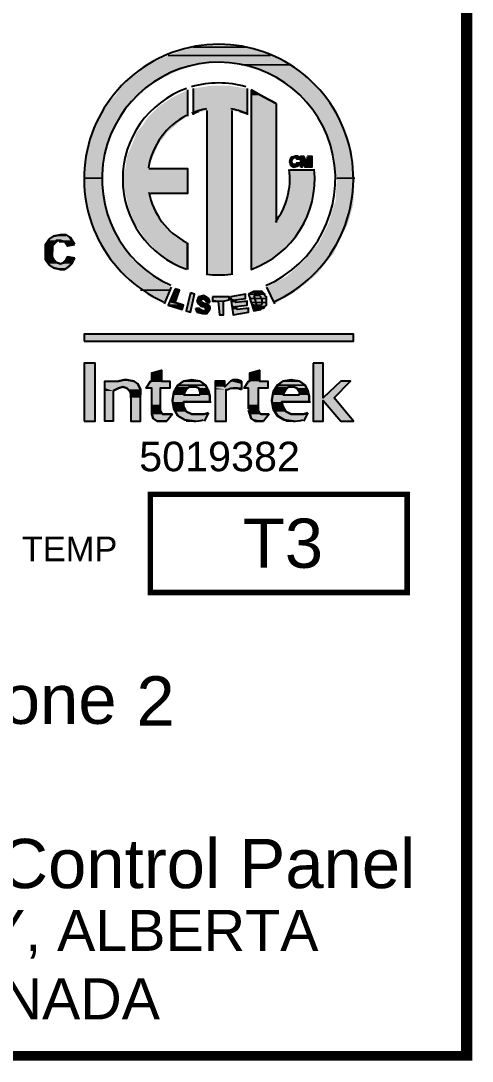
# Model space of a CAD drawing. Extents: x 4695 to 5539, y 0 to 536.
# Drawn here: x 4809.9 to 4837.6, y 400.9 to 464.7 of the extents above; entities that cross this region are included whole.
import ezdxf

# ---------------------------------------------------------------- set-up
doc = ezdxf.new("R2010")
doc.units = 0
doc.header["$LTSCALE"] = 10
doc.header["$MEASUREMENT"] = 0
doc.layers.add('G02-1-PRDXXXX-E-MRIO-01-P01-01$0$ANNOTATION', color=7, linetype='Continuous')
doc.styles.add('G02-1-PRDXXXX-E-MRIO-01-P01-01$0$PDF ArialMT', font='arial.ttf')

# ---------------------------------------------------------------- blocks, each defined once
blk = doc.blocks.new('G02-1-PRDXXXX-E-MRIO-01-P01-01$0$DV-54809-ZX-210-002')
at = {"layer": 'G02-1-PRDXXXX-E-MRIO-01-P01-01$0$ANNOTATION', "lineweight": 0}
blk.add_lwpolyline([(43.31, 401.217, 0.593, 0.593, 0), (142.249, 401.217, 0.677, 0.677, 0), (142.249, 500.03, 0.593, 0.593, 0), (43.31, 500.03, 0.593, 0.593, 0)], format="xyseb", close=True, dxfattribs=at)
for points in [[(130.225, 462.562), (123.96, 462.562), (130.225, 462.562)], [(128.701, 463.07), (125.484, 463.07), (128.701, 463.07)], [(131.411, 461.97), (128.447, 461.97), (131.411, 461.97)], [(131.919, 456.297), (131.495, 456.297), (131.919, 456.297)], [(131.919, 456.297), (131.665, 456.297), (131.919, 456.297)], [(131.495, 456.043), (131.411, 456.043), (131.495, 456.043)], [(131.919, 455.873), (131.834, 455.873), (131.919, 455.873)], [(119.895, 455.026), (118.795, 455.026), (119.895, 455.026)], [(135.39, 455.026), (134.29, 455.026), (135.39, 455.026)], [(118.117, 451.132), (117.27, 451.132), (118.117, 451.132)], [(124.044, 448.168), (122.266, 448.168), (124.044, 448.168)], [(129.802, 447.914), (128.871, 447.914), (129.802, 447.914)], [(129.633, 448.083), (129.294, 448.083), (129.633, 448.083)], [(129.633, 448.083), (129.294, 448.083), (129.633, 448.083)], [(129.548, 448.083), (129.379, 448.083), (129.548, 448.083)], [(125.907, 447.491), (125.738, 447.491), (125.907, 447.491)], [(126.415, 447.575), (126.161, 447.575), (126.415, 447.575)], [(127.346, 447.491), (126.923, 447.491), (127.346, 447.491)], [(129.971, 447.66), (128.955, 447.66), (129.971, 447.66)], [(129.971, 447.406), (129.04, 447.406), (129.971, 447.406)], [(126.5, 447.152), (126.161, 447.152), (126.5, 447.152)], [(126.415, 446.898), (126.161, 446.898), (126.415, 446.898)], [(129.887, 447.152), (129.125, 447.152), (129.887, 447.152)], [(124.044, 442.58), (122.944, 442.58), (124.044, 442.58)], [(126.246, 442.326), (124.552, 442.326), (126.246, 442.326)], [(125.907, 442.58), (124.891, 442.58), (125.907, 442.58)], [(127.431, 442.58), (126.923, 442.58), (127.431, 442.58)], [(128.447, 442.58), (127.939, 442.58), (128.447, 442.58)], [(132.342, 442.326), (130.649, 442.326), (132.342, 442.326)], [(132.003, 442.58), (130.987, 442.58), (132.003, 442.58)], [(123.452, 440.802), (122.944, 440.802), (123.452, 440.802)], [(124.129, 440.548), (123.96, 440.548), (124.129, 440.548)], [(124.129, 440.548), (124.044, 440.548), (124.129, 440.548)], [(129.463, 440.802), (128.871, 440.802), (129.463, 440.802)], [(130.141, 440.548), (129.971, 440.548), (130.141, 440.548)], [(130.141, 440.548), (130.056, 440.548), (130.141, 440.548)], [(132.427, 440.548), (132.173, 440.548), (132.427, 440.548)], [(123.79, 440.124), (123.282, 440.124), (123.79, 440.124)], [(133.443, 440.124), (132.85, 440.124), (133.443, 440.124)]]:
    blk.add_lwpolyline(points, dxfattribs=at)
at = {"layer": 'G02-1-PRDXXXX-E-MRIO-01-P01-01$0$ANNOTATION', "lineweight": 25}
for points in [[(125.145, 460.445), (125.145, 458.837)], [(125.484, 460.53), (125.484, 458.921)], [(128.786, 460.53), (128.786, 458.921)], [(130.564, 459.599), (130.564, 452.317)], [(126.33, 459.175), (126.33, 449.099)], [(127.854, 459.175), (127.854, 449.099)], [(122.774, 455.619), (125.145, 455.619), (125.145, 454.095), (122.859, 454.095)], [(131.411, 455.534), (132.935, 455.534)], [(132.935, 455.45), (132.935, 455.45)], [(124.129, 448.337), (123.706, 447.321)], [(129.971, 448.337), (130.479, 447.321)], [(126.076, 447.406), (126.246, 447.321)], [(126.33, 447.406), (126.5, 447.406)], [(125.653, 447.067), (125.822, 447.067)], [(125.992, 447.152), (126.161, 447.152)], [(122.944, 440.802), (122.944, 442.156), (122.605, 442.156), (122.859, 442.58), (122.944, 442.58), (122.944, 443.088), (123.536, 443.257), (123.536, 442.58), (124.044, 442.58), (124.044, 442.156), (123.452, 442.156), (123.452, 441.14)], [(122.944, 443.003), (122.944, 443.088)], [(128.871, 440.886), (128.871, 442.156), (128.617, 442.156), (128.871, 442.58), (128.955, 442.58), (128.955, 443.088), (129.548, 443.257), (129.548, 442.58), (130.056, 442.58), (130.056, 442.156), (129.463, 442.156), (129.463, 441.14)], [(120.573, 441.987), (120.573, 440.124), (120.065, 440.124), (120.065, 442.58), (120.573, 442.58), (120.911, 442.58)], [(122.859, 442.58), (122.859, 442.58)], [(124.044, 442.156), (124.044, 442.156)], [(126.838, 442.58), (126.923, 442.58)], [(127.77, 442.58), (127.6, 442.41), (127.431, 442.241), (127.431, 442.58), (126.838, 442.58), (126.838, 440.124), (127.516, 440.124), (127.516, 442.072), (127.6, 442.072), (127.77, 442.156), (127.939, 442.156)], [(128.447, 442.58), (128.447, 442.072)], [(128.871, 442.58), (128.871, 442.58)], [(121.673, 441.564), (121.673, 440.124), (122.266, 440.124), (122.266, 441.733)], [(124.891, 441.733), (125.907, 441.733)], [(130.987, 441.733), (132.003, 441.733)], [(124.891, 441.31), (126.584, 441.31)], [(126.5, 441.31), (124.891, 441.31), (126.5, 441.31)], [(130.903, 441.31), (132.681, 441.31)], [(132.596, 441.31), (130.903, 441.31), (132.596, 441.31)], [(124.214, 440.548), (123.875, 440.124)], [(126.415, 440.632), (126.161, 440.124)], [(130.141, 440.548), (129.802, 440.124)], [(132.511, 440.632), (132.257, 440.124)], [(125.568, 440.124), (125.568, 440.124)], [(131.665, 440.124), (131.665, 440.124)]]:
    blk.add_lwpolyline(points, dxfattribs=at)
at = {"layer": 'G02-1-PRDXXXX-E-MRIO-01-P01-01$0$ANNOTATION', "lineweight": 30}
for points in [[(130.564, 459.599), (129.802, 460.022), (129.04, 460.445)], [(125.653, 447.067), (125.738, 446.813), (126.076, 446.729), (126.33, 446.729), (126.5, 446.983), (126.5, 447.152), (126.415, 447.237), (126.246, 447.321)], [(126.5, 447.406), (126.415, 447.66), (126.161, 447.829), (125.822, 447.745), (125.738, 447.491), (125.822, 447.321), (125.992, 447.152)], [(126.076, 447.406), (125.992, 447.406), (125.907, 447.491), (125.992, 447.575), (126.076, 447.66), (126.246, 447.575), (126.33, 447.406)], [(126.161, 447.152), (126.246, 447.067), (126.33, 446.983), (126.161, 446.898), (126.076, 446.898), (125.907, 446.983), (125.822, 447.067)], [(121.673, 441.564), (121.673, 441.818), (121.589, 441.987), (121.419, 442.156), (121.165, 442.241), (120.911, 442.156), (120.573, 441.987)], [(120.911, 442.58), (121.25, 442.664), (121.419, 442.664), (121.843, 442.58), (122.097, 442.41), (122.266, 442.072), (122.266, 441.733)], [(125.568, 440.124), (124.976, 440.209), (124.552, 440.463), (124.298, 440.886), (124.214, 441.394), (124.298, 441.902), (124.552, 442.326), (124.891, 442.58), (125.399, 442.664), (125.907, 442.58), (126.246, 442.326), (126.415, 441.987), (126.5, 441.648), (126.5, 441.31)], [(125.907, 441.733), (125.907, 441.902), (125.822, 442.156), (125.653, 442.241), (125.399, 442.241), (125.23, 442.241), (125.06, 442.072), (124.891, 441.733)], [(127.77, 442.58), (127.939, 442.664), (128.193, 442.664), (128.447, 442.58)], [(128.447, 442.072), (128.193, 442.156), (127.939, 442.156)], [(131.665, 440.124), (131.072, 440.209), (130.649, 440.463), (130.395, 440.886), (130.31, 441.394), (130.395, 441.902), (130.649, 442.326), (130.987, 442.58), (131.495, 442.664), (132.003, 442.58), (132.342, 442.326), (132.511, 441.987), (132.596, 441.648), (132.596, 441.31)], [(132.003, 441.733), (132.003, 441.902), (131.834, 442.156), (131.665, 442.241), (131.495, 442.241), (131.326, 442.241), (131.157, 442.072), (130.987, 441.733)], [(123.452, 441.14), (123.452, 440.802), (123.536, 440.632), (123.621, 440.548), (123.875, 440.548), (124.214, 440.548)], [(124.891, 441.31), (124.891, 441.056), (125.06, 440.717), (125.399, 440.548), (125.738, 440.548), (126.161, 440.548), (126.415, 440.632)], [(129.463, 441.14), (129.463, 440.802), (129.548, 440.632), (129.633, 440.548), (129.887, 440.548), (130.141, 440.548)], [(130.903, 441.31), (130.987, 441.056), (131.157, 440.717), (131.495, 440.548), (131.834, 440.548), (132.257, 440.548), (132.511, 440.632)], [(123.875, 440.124), (123.282, 440.124), (123.028, 440.294), (122.944, 440.548), (122.944, 440.802)], [(129.802, 440.124), (129.294, 440.124), (129.04, 440.294), (128.955, 440.548), (128.871, 440.802)]]:
    blk.add_lwpolyline(points, dxfattribs=at)
at = {"layer": 'G02-1-PRDXXXX-E-MRIO-01-P01-01$0$ANNOTATION', "lineweight": 25}
blk.add_lwpolyline([(129.04, 460.445), (129.04, 449.438, 0.344532), (132.906, 455.567)], format="xyb", dxfattribs=at)
at = {"layer": 'G02-1-PRDXXXX-E-MRIO-01-P01-01$0$ANNOTATION', "lineweight": 30}
for points in [[(132.003, 456.212), (131.919, 456.381), (131.749, 456.381), (131.495, 456.297), (131.411, 456.043), (131.495, 455.788), (131.665, 455.704), (131.919, 455.788), (132.003, 455.958), (131.834, 455.958), (131.834, 455.873), (131.58, 455.873), (131.495, 456.043), (131.58, 456.212), (131.665, 456.297), (131.834, 456.297), (131.834, 456.212)], [(118.202, 450.962), (117.948, 451.386), (117.694, 451.555), (117.355, 451.555), (116.932, 451.47), (116.678, 451.301), (116.424, 450.962), (116.424, 450.454), (116.424, 450.031), (116.678, 449.692), (116.932, 449.523), (117.355, 449.438), (117.609, 449.438), (117.863, 449.607), (118.033, 449.777), (118.202, 450.115), (117.779, 450.2), (117.694, 450.031), (117.609, 449.861), (117.355, 449.777), (117.101, 449.861), (116.932, 449.946), (116.847, 450.2), (116.847, 450.539), (116.847, 450.878), (116.932, 451.047), (117.101, 451.216), (117.355, 451.216), (117.609, 451.132), (117.779, 450.878)]]:
    blk.add_lwpolyline(points, close=True, dxfattribs=at)
at = {"layer": 'G02-1-PRDXXXX-E-MRIO-01-P01-01$0$ANNOTATION', "lineweight": 25}
for points in [[(132.088, 455.704), (132.088, 456.381), (132.257, 456.381), (132.427, 455.958), (132.511, 456.381), (132.765, 456.381), (132.765, 455.704), (132.596, 455.704), (132.596, 456.212), (132.511, 455.704), (132.342, 455.704), (132.173, 456.212), (132.173, 455.704)], [(125.145, 449.438), (125.145, 451.047)], [(124.383, 448.253), (123.96, 447.237), (124.806, 446.983), (124.891, 447.237), (124.383, 447.406), (124.637, 448.168)], [(125.314, 447.999), (125.06, 446.898), (125.314, 446.813), (125.568, 447.914)], [(127.77, 447.745), (127.939, 446.644), (128.871, 446.813), (128.871, 447.067), (128.193, 446.983), (128.108, 447.152), (128.786, 447.237), (128.786, 447.491), (128.108, 447.406), (128.108, 447.575), (128.701, 447.66), (128.701, 447.914)], [(128.871, 447.914), (129.209, 446.898), (129.633, 446.983), (129.717, 447.067), (129.802, 447.067), (129.887, 447.152), (129.971, 447.237), (129.971, 447.321), (129.971, 447.406), (129.971, 447.491), (129.971, 447.575), (129.971, 447.66), (129.971, 447.745), (129.887, 447.829), (129.887, 447.914), (129.802, 447.914), (129.802, 447.999), (129.717, 447.999), (129.717, 448.083), (129.633, 448.083), (129.548, 448.083), (129.463, 448.083), (129.379, 448.083), (129.294, 448.083), (129.209, 448.083)], [(126.669, 447.745), (126.669, 447.491), (127.008, 447.491), (127.092, 446.644), (127.346, 446.644), (127.346, 447.491), (127.685, 447.575), (127.685, 447.745)], [(129.209, 447.829), (129.379, 447.152), (129.463, 447.237), (129.633, 447.237), (129.717, 447.321), (129.717, 447.406), (129.717, 447.491), (129.717, 447.575), (129.633, 447.66), (129.633, 447.745), (129.548, 447.829), (129.463, 447.829), (129.379, 447.829)], [(118.795, 445.035), (135.306, 445.035), (135.306, 445.459), (118.795, 445.459)], [(118.795, 440.124), (119.472, 440.124), (119.472, 443.68), (118.795, 443.68)], [(132.85, 443.68), (132.85, 440.124), (133.443, 440.124), (133.443, 441.394), (134.544, 440.124), (135.306, 440.124), (134.12, 441.564), (135.136, 442.58), (134.544, 442.58), (133.443, 441.564), (133.443, 443.68)]]:
    blk.add_lwpolyline(points, close=True, dxfattribs=at)
at = {"layer": 'G02-1-PRDXXXX-E-MRIO-01-P01-01$0$ANNOTATION', "lineweight": 0}
for points in [[(131.495, 455.788), (131.919, 455.788)], [(116.847, 450.454), (116.847, 450.369)], [(116.932, 450.878), (116.932, 450.878), (116.932, 450.878)], [(116.932, 450.878), (116.932, 450.878), (116.932, 450.878)], [(126.415, 447.66), (125.738, 447.66)], [(126.5, 447.406), (126.33, 447.406)], [(130.479, 447.321), (130.479, 447.321), (130.479, 447.321)], [(123.96, 447.237), (124.891, 447.237)], [(123.96, 447.237), (124.891, 447.237)], [(126.5, 446.983), (126.246, 446.983)], [(127.939, 442.156), (128.447, 442.156)], [(124.214, 440.548), (124.044, 440.548)], [(126.415, 440.548), (126.076, 440.548)], [(132.427, 440.548), (132.173, 440.548)], [(123.875, 440.124), (123.282, 440.124)], [(125.06, 440.124), (125.822, 440.124)], [(131.157, 440.124), (131.919, 440.124)]]:
    blk.add_lwpolyline(points, close=True, dxfattribs=at)
at = {"layer": 'G02-1-PRDXXXX-E-MRIO-01-P01-01$0$ANNOTATION', "lineweight": 0, "const_width": 0.339}
blk.add_lwpolyline([(122.859, 429.625), (138.608, 429.625), (138.608, 435.637), (122.859, 435.637)], close=True, dxfattribs=at)
at = {"layer": 'G02-1-PRDXXXX-E-MRIO-01-P01-01$0$ANNOTATION', "lineweight": 25}
for centre, radius, start, end in [((127.05, 454.984), 8.256, 294.14174, 245.79655), ((127.051, 454.984), 7.154, 293.80055, 245.77846), ((127.05, 454.984), 5.885, 73.62636, 106.37364), ((127.051, 454.984), 5.886, 109.65176, 250.35251), ((127.052, 454.983), 4.362, 116.87204, 171.00132), ((127.04, 455.017), 4.326, 99.76796, 112.30821), ((127.056, 454.999), 4.344, 67.72558, 80.22161), ((127.054, 454.983), 4.357, 322.75621, 7.66293), ((127.049, 454.983), 4.359, 190.79899, 243.15107), ((127.05, 454.971), 5.872, 262.69585, 277.30415), ((125.528, 442.266), 2.142, 269.74469, 285.54252), ((131.624, 442.265), 2.141, 269.75815, 285.54737)]:
    blk.add_arc(centre, radius, start, end, dxfattribs=at)
at = {"layer": 'G02-1-PRDXXXX-E-MRIO-01-P01-01$0$ANNOTATION', "transparency": 33554559}
for points in [[(127.092, 463.24), (128.701, 463.07), (125.484, 463.07)], [(123.96, 462.562), (131.157, 462.139), (123.028, 462.139)], [(125.484, 463.07), (130.225, 462.562), (123.96, 462.562)], [(123.96, 462.562), (130.225, 462.562), (130.225, 462.562)], [(130.225, 462.562), (123.96, 462.562), (131.157, 462.139)], [(125.484, 463.07), (128.701, 463.07), (128.701, 463.07)], [(128.701, 463.07), (125.484, 463.07), (130.225, 462.562)], [(122.774, 461.97), (125.314, 461.885), (122.52, 461.885)], [(123.028, 462.139), (125.738, 461.97), (122.774, 461.97)], [(125.738, 461.97), (122.774, 461.97), (125.314, 461.885)], [(127.092, 462.139), (123.028, 462.139), (125.738, 461.97)], [(131.157, 462.139), (127.092, 462.139), (131.411, 461.97)], [(127.092, 462.139), (131.411, 461.97), (128.447, 461.97)], [(128.447, 461.97), (131.411, 461.97), (128.532, 461.97)], [(131.411, 461.97), (128.532, 461.97), (131.665, 461.8)], [(128.532, 461.97), (131.665, 461.8), (128.955, 461.8)], [(122.181, 461.546), (123.198, 460.953), (121.419, 460.953)], [(122.52, 461.885), (124.383, 461.546), (122.181, 461.546)], [(124.383, 461.546), (122.181, 461.546), (123.198, 460.953)], [(125.314, 461.885), (122.52, 461.885), (124.383, 461.546)], [(131.665, 461.8), (128.955, 461.8), (132.003, 461.546)], [(128.955, 461.8), (132.003, 461.546), (129.887, 461.546)], [(132.003, 461.546), (129.887, 461.546), (132.85, 460.869)], [(129.887, 461.546), (132.85, 460.869), (131.072, 460.869)], [(121.25, 460.869), (122.097, 460.022), (120.657, 460.022)], [(121.419, 460.953), (123.028, 460.869), (121.25, 460.869)], [(123.028, 460.869), (121.25, 460.869), (122.097, 460.022)], [(123.198, 460.953), (121.419, 460.953), (123.028, 460.869)], [(126.584, 460.699), (128.786, 460.53), (125.484, 460.53)], [(127.685, 460.699), (126.584, 460.699), (128.786, 460.53)], [(132.85, 460.869), (131.072, 460.869), (132.935, 460.869)], [(131.072, 460.869), (132.935, 460.869), (131.157, 460.869)], [(132.935, 460.869), (131.157, 460.869), (133.612, 460.022)], [(131.157, 460.869), (133.612, 460.022), (132.173, 460.022)], [(120.657, 460.022), (121.673, 459.599), (120.234, 459.599)], [(122.097, 460.022), (120.657, 460.022), (121.673, 459.599)], [(125.145, 460.445), (125.145, 459.937), (124.129, 459.937)], [(128.786, 460.53), (125.484, 460.53), (128.786, 459.175)], [(125.484, 460.53), (128.786, 459.175), (125.484, 459.175)], [(129.04, 460.361), (129.802, 460.107), (129.04, 460.107)], [(129.802, 460.107), (129.04, 460.107), (130.395, 459.683)], [(129.04, 460.107), (130.395, 459.683), (129.04, 459.683)], [(133.612, 460.022), (132.173, 460.022), (133.951, 459.599)], [(132.173, 460.022), (133.951, 459.599), (132.511, 459.599)], [(120.234, 459.599), (121.165, 459.006), (119.895, 459.006)], [(121.673, 459.599), (120.234, 459.599), (121.165, 459.006)], [(124.129, 459.937), (125.145, 459.345), (123.282, 459.345)], [(125.145, 459.937), (124.129, 459.937), (125.145, 459.345)], [(130.395, 459.683), (129.04, 459.683), (130.564, 459.599)], [(129.04, 459.683), (130.564, 459.599), (129.04, 459.599)], [(130.564, 459.599), (129.04, 459.599), (130.564, 452.994)], [(129.04, 459.599), (130.564, 452.994), (129.04, 452.994)], [(133.951, 459.599), (132.511, 459.599), (134.29, 458.921)], [(132.511, 459.599), (134.29, 458.921), (133.019, 458.921)], [(119.895, 459.006), (120.742, 458.159), (119.472, 458.159)], [(121.165, 459.006), (119.895, 459.006), (120.742, 458.159)], [(122.774, 458.837), (124.637, 458.498), (122.52, 458.498)], [(123.282, 459.345), (125.145, 458.837), (122.774, 458.837)], [(125.145, 458.837), (122.774, 458.837), (124.637, 458.498)], [(125.145, 459.345), (123.282, 459.345), (125.145, 458.837)], [(126.33, 459.175), (125.484, 459.175), (125.907, 459.091)], [(125.484, 459.175), (125.907, 459.091), (125.484, 459.091)], [(125.484, 459.091), (125.907, 459.091), (125.484, 458.921)], [(127.854, 459.175), (126.33, 459.175), (127.854, 459.091)], [(126.33, 459.175), (127.854, 459.091), (126.33, 459.091)], [(126.33, 459.091), (126.33, 449.099), (127.854, 449.099)], [(126.33, 459.091), (127.854, 459.091), (127.854, 449.099)], [(127.854, 459.175), (128.278, 459.091), (128.786, 459.091)], [(127.854, 459.175), (128.786, 459.175), (128.786, 459.091)], [(128.278, 459.091), (128.786, 459.091), (128.786, 458.921)], [(134.29, 458.921), (133.019, 458.921), (134.713, 458.159)], [(133.019, 458.921), (134.713, 458.159), (133.443, 458.159)], [(119.472, 458.159), (120.488, 457.736), (119.303, 457.736)], [(120.742, 458.159), (119.472, 458.159), (120.488, 457.736)], [(122.435, 458.329), (123.875, 457.821), (122.012, 457.821)], [(122.52, 458.498), (124.468, 458.329), (122.435, 458.329)], [(124.468, 458.329), (122.435, 458.329), (123.875, 457.821)], [(124.637, 458.498), (122.52, 458.498), (124.468, 458.329)], [(134.713, 458.159), (133.443, 458.159), (134.882, 457.736)], [(133.443, 458.159), (134.882, 457.736), (133.697, 457.736)], [(119.303, 457.736), (120.149, 456.635), (118.964, 456.635)], [(120.488, 457.736), (119.303, 457.736), (120.149, 456.635)], [(121.927, 457.567), (123.367, 457.143), (121.758, 457.143)], [(122.012, 457.821), (123.706, 457.567), (121.927, 457.567)], [(123.706, 457.567), (121.927, 457.567), (123.367, 457.143)], [(123.875, 457.821), (122.012, 457.821), (123.706, 457.567)], [(134.882, 457.736), (133.697, 457.736), (135.221, 456.635)], [(133.697, 457.736), (135.221, 456.635), (134.036, 456.635)], [(121.758, 457.143), (123.113, 456.551), (121.504, 456.551)], [(123.367, 457.143), (121.758, 457.143), (123.113, 456.551)], [(118.964, 456.466), (119.895, 455.026), (118.795, 455.026)], [(120.149, 456.635), (118.964, 456.635), (120.065, 456.466)], [(118.964, 456.635), (120.065, 456.466), (118.964, 456.466)], [(120.065, 456.466), (118.964, 456.466), (119.895, 455.026)], [(121.419, 456.381), (122.774, 455.619), (121.335, 455.619)], [(121.504, 456.551), (123.028, 456.381), (121.419, 456.381)], [(123.028, 456.381), (121.419, 456.381), (122.774, 455.619)], [(123.113, 456.551), (121.504, 456.551), (123.028, 456.381)], [(131.495, 456.212), (131.495, 456.043), (131.411, 456.043)], [(131.749, 456.381), (131.919, 456.381), (131.495, 456.381)], [(131.919, 456.381), (131.495, 456.381), (131.919, 456.297)], [(131.495, 456.381), (131.919, 456.297), (131.495, 456.297)], [(131.495, 456.297), (131.919, 456.297), (131.919, 456.297)], [(131.495, 456.297), (131.665, 456.297), (131.665, 456.297)], [(131.665, 456.297), (131.665, 456.297), (131.495, 456.297)], [(131.665, 456.297), (131.495, 456.297), (131.58, 456.212)], [(131.495, 456.297), (131.58, 456.212), (131.495, 456.212)], [(131.58, 456.212), (131.495, 456.212), (131.495, 456.043)], [(131.665, 456.297), (131.919, 456.297), (131.834, 456.297)], [(132.003, 456.212), (131.834, 456.212), (131.834, 456.297)], [(131.834, 456.297), (131.919, 456.297), (132.003, 456.212)], [(132.003, 456.212), (132.003, 456.212), (131.834, 456.212)], [(132.088, 456.381), (132.173, 456.212), (132.088, 456.212)], [(132.257, 456.381), (132.088, 456.381), (132.342, 456.212)], [(132.088, 456.381), (132.342, 456.212), (132.088, 456.212)], [(132.173, 455.704), (132.088, 455.704), (132.088, 456.212)], [(132.088, 456.212), (132.173, 456.212), (132.173, 455.704)], [(132.173, 456.212), (132.088, 456.212), (132.173, 455.958)], [(132.088, 456.212), (132.173, 455.958), (132.088, 455.958)], [(132.342, 456.212), (132.173, 456.212), (132.427, 455.958)], [(132.173, 456.212), (132.427, 455.958), (132.257, 455.958)], [(132.511, 456.212), (132.511, 455.958), (132.427, 455.958)], [(132.765, 456.381), (132.511, 456.381), (132.765, 456.212)], [(132.511, 456.381), (132.765, 456.212), (132.511, 456.212)], [(132.511, 456.212), (132.596, 456.212), (132.596, 456.212)], [(132.596, 456.212), (132.596, 456.212), (132.511, 456.212)], [(132.596, 456.212), (132.511, 456.212), (132.511, 455.958)], [(132.596, 456.212), (132.765, 456.212), (132.765, 456.212)], [(132.765, 456.212), (132.765, 456.212), (132.596, 456.212)], [(132.765, 456.212), (132.596, 456.212), (132.765, 455.704)], [(132.596, 456.212), (132.765, 455.704), (132.596, 455.704)], [(135.221, 456.635), (134.036, 456.635), (135.221, 456.381)], [(134.036, 456.635), (135.221, 456.381), (134.12, 456.381)], [(135.221, 456.381), (134.12, 456.381), (135.39, 455.026)], [(134.12, 456.381), (135.39, 455.026), (134.29, 455.026)], [(121.335, 455.619), (125.145, 455.45), (121.25, 455.45)], [(125.145, 455.619), (121.335, 455.619), (125.145, 455.45)], [(131.411, 456.043), (131.495, 456.043), (131.495, 456.043)], [(131.495, 456.043), (131.411, 456.043), (131.58, 455.873)], [(131.411, 456.043), (131.58, 455.873), (131.495, 455.873)], [(131.665, 455.873), (131.665, 455.873), (131.495, 455.873)], [(131.665, 455.873), (131.495, 455.873), (131.58, 455.873)], [(131.495, 455.873), (131.665, 455.873), (131.665, 455.873)], [(131.665, 455.873), (131.665, 455.873), (131.495, 455.873)], [(131.919, 455.873), (131.495, 455.873), (131.919, 455.788)], [(131.495, 455.873), (131.919, 455.788), (131.495, 455.788)], [(131.495, 455.788), (131.919, 455.788), (131.919, 455.788)], [(131.58, 455.788), (131.919, 455.788), (131.665, 455.704)], [(131.834, 455.873), (131.919, 455.873), (131.665, 455.873)], [(131.834, 455.958), (132.003, 455.958), (132.003, 455.958)], [(132.003, 455.958), (131.834, 455.958), (131.919, 455.873)], [(131.834, 455.958), (131.919, 455.873), (131.834, 455.873)], [(132.173, 455.704), (132.088, 455.704), (132.088, 455.958)], [(132.088, 455.958), (132.173, 455.958), (132.173, 455.704)], [(132.173, 455.704), (132.173, 455.704), (132.088, 455.704)], [(132.173, 455.704), (132.173, 455.704), (132.088, 455.704)], [(132.511, 455.958), (132.257, 455.958), (132.511, 455.704)], [(132.257, 455.958), (132.511, 455.704), (132.342, 455.704)], [(118.795, 455.026), (119.895, 455.026), (119.895, 455.026)], [(119.895, 455.026), (118.795, 455.026), (119.98, 453.672)], [(118.795, 455.026), (119.98, 453.672), (118.879, 453.672)], [(125.145, 455.45), (121.25, 455.45), (125.145, 454.349)], [(121.25, 455.45), (125.145, 454.349), (121.25, 454.349)], [(132.935, 455.534), (131.411, 455.534), (132.935, 454.688)], [(131.411, 455.534), (132.935, 454.688), (131.411, 454.688)], [(134.29, 455.026), (135.306, 453.587), (134.205, 453.587)], [(134.29, 455.026), (135.39, 455.026), (135.39, 455.026)], [(135.39, 455.026), (134.29, 455.026), (135.306, 453.587)], [(125.145, 454.349), (121.25, 454.349), (125.145, 454.095)], [(121.25, 454.349), (125.145, 454.095), (121.335, 454.095)], [(131.411, 454.349), (132.85, 453.841), (131.326, 453.841)], [(132.935, 454.688), (131.411, 454.688), (132.935, 454.349)], [(131.411, 454.688), (132.935, 454.349), (131.411, 454.349)], [(132.935, 454.349), (131.411, 454.349), (132.85, 453.841)], [(119.98, 453.672), (118.879, 453.672), (120.065, 453.418)], [(118.879, 453.672), (120.065, 453.418), (118.964, 453.418)], [(122.859, 454.095), (121.335, 454.095), (123.028, 453.333)], [(121.335, 454.095), (123.028, 453.333), (121.504, 453.333)], [(131.326, 453.841), (132.681, 453.333), (131.157, 453.333)], [(132.85, 453.841), (131.326, 453.841), (132.681, 453.333)], [(120.065, 453.418), (118.964, 453.418), (120.403, 452.317)], [(118.964, 453.418), (120.403, 452.317), (119.218, 452.317)], [(123.028, 453.333), (121.504, 453.333), (123.113, 453.248)], [(121.504, 453.333), (123.113, 453.248), (121.504, 453.248)], [(123.113, 453.248), (121.504, 453.248), (123.367, 452.656)], [(121.504, 453.248), (123.367, 452.656), (121.758, 452.656)], [(130.564, 452.994), (129.04, 452.994), (130.564, 452.317)], [(129.04, 452.994), (130.564, 452.317), (129.04, 452.317)], [(130.987, 452.994), (132.342, 452.317), (130.564, 452.317)], [(131.157, 453.333), (132.596, 452.994), (130.987, 452.994)], [(132.596, 452.994), (130.987, 452.994), (132.342, 452.317)], [(132.681, 453.333), (131.157, 453.333), (132.596, 452.994)], [(134.12, 453.418), (134.967, 452.232), (133.781, 452.232)], [(134.205, 453.587), (135.306, 453.418), (134.12, 453.418)], [(135.306, 453.418), (134.12, 453.418), (134.967, 452.232)], [(135.306, 453.587), (134.205, 453.587), (135.306, 453.418)], [(123.367, 452.656), (121.758, 452.656), (123.706, 452.232)], [(121.758, 452.656), (123.706, 452.232), (121.927, 452.232)], [(120.403, 452.317), (119.218, 452.317), (120.573, 451.894)], [(119.218, 452.317), (120.573, 451.894), (119.387, 451.894)], [(120.573, 451.894), (119.387, 451.894), (120.996, 451.047)], [(119.387, 451.894), (120.996, 451.047), (119.811, 451.047)], [(123.706, 452.232), (121.927, 452.232), (123.875, 451.978)], [(121.927, 452.232), (123.875, 451.978), (122.097, 451.978)], [(123.875, 451.978), (122.097, 451.978), (124.468, 451.47)], [(122.097, 451.978), (124.468, 451.47), (122.435, 451.47)], [(132.342, 452.317), (129.04, 452.317), (132.342, 452.232)], [(129.04, 452.317), (132.342, 452.232), (129.04, 452.232)], [(132.342, 452.232), (129.04, 452.232), (131.749, 451.301)], [(129.04, 452.232), (131.749, 451.301), (129.04, 451.301)], [(133.612, 451.894), (134.374, 451.047), (133.189, 451.047)], [(133.781, 452.232), (134.798, 451.894), (133.612, 451.894)], [(134.798, 451.894), (133.612, 451.894), (134.374, 451.047)], [(134.967, 452.232), (133.781, 452.232), (134.798, 451.894)], [(116.593, 451.132), (117.101, 451.047), (116.508, 451.047)], [(116.678, 451.301), (118.033, 451.216), (116.593, 451.216)], [(117.101, 451.216), (117.101, 451.216), (116.593, 451.216)], [(117.101, 451.216), (116.593, 451.216), (117.355, 451.216)], [(117.101, 451.216), (116.593, 451.216), (117.27, 451.132)], [(116.593, 451.216), (117.27, 451.132), (116.593, 451.132)], [(117.186, 451.132), (117.186, 451.132), (116.593, 451.132)], [(117.186, 451.132), (116.593, 451.132), (117.27, 451.132)], [(117.186, 451.132), (116.593, 451.132), (117.101, 451.047)], [(116.762, 451.386), (118.033, 451.301), (116.678, 451.301)], [(118.033, 451.301), (116.678, 451.301), (118.033, 451.216)], [(116.932, 451.47), (117.948, 451.386), (116.762, 451.386)], [(117.948, 451.386), (116.762, 451.386), (118.033, 451.301)], [(117.016, 451.555), (117.694, 451.47), (116.932, 451.47)], [(117.694, 451.47), (116.932, 451.47), (117.948, 451.386)], [(117.355, 451.555), (117.694, 451.555), (117.016, 451.555)], [(117.694, 451.555), (117.016, 451.555), (117.694, 451.47)], [(117.355, 451.216), (118.117, 451.132), (117.27, 451.132)], [(117.27, 451.132), (118.117, 451.132), (117.609, 451.132)], [(118.033, 451.216), (117.355, 451.216), (118.117, 451.132)], [(118.117, 451.132), (117.609, 451.132), (118.202, 450.962)], [(117.609, 451.132), (118.202, 450.962), (117.694, 450.962)], [(124.468, 451.47), (122.435, 451.47), (124.637, 451.301)], [(122.435, 451.47), (124.637, 451.301), (122.52, 451.301)], [(124.637, 451.301), (122.52, 451.301), (125.145, 451.047)], [(122.52, 451.301), (125.145, 451.047), (122.774, 451.047)], [(131.749, 451.301), (129.04, 451.301), (130.987, 450.539)], [(129.04, 451.301), (130.987, 450.539), (129.04, 450.539)], [(116.508, 451.047), (116.932, 450.962), (116.424, 450.962)], [(116.932, 450.962), (116.424, 450.962), (116.847, 450.878)], [(116.424, 450.962), (116.847, 450.878), (116.424, 450.878)], [(116.424, 450.878), (116.847, 450.878), (116.847, 450.878)], [(116.847, 450.878), (116.847, 450.878), (116.424, 450.878)], [(116.932, 450.878), (116.424, 450.878), (116.932, 450.539)], [(116.424, 450.878), (116.932, 450.539), (116.424, 450.539)], [(116.847, 450.539), (116.424, 450.539), (116.847, 450.454)], [(116.424, 450.539), (116.847, 450.454), (116.424, 450.454)], [(116.847, 450.454), (116.424, 450.454), (116.847, 450.2)], [(116.424, 450.454), (116.847, 450.2), (116.424, 450.2)], [(116.932, 451.047), (116.508, 451.047), (116.932, 450.962)], [(116.932, 450.878), (116.847, 450.878), (116.847, 450.878)], [(116.847, 450.454), (116.847, 450.454), (116.847, 450.539)], [(116.847, 450.454), (116.847, 450.539), (116.932, 450.539)], [(116.932, 451.047), (116.932, 450.962), (117.016, 450.962)], [(116.932, 451.047), (117.101, 451.047), (117.016, 450.962)], [(116.932, 450.962), (117.016, 450.962), (116.932, 450.878)], [(117.948, 450.878), (117.779, 450.878), (117.694, 450.962)], [(117.694, 450.962), (118.202, 450.962), (117.948, 450.878)], [(117.948, 450.878), (117.948, 450.878), (117.779, 450.878)], [(120.996, 451.047), (119.811, 451.047), (121.504, 450.454)], [(119.811, 451.047), (121.504, 450.454), (120.065, 450.454)], [(121.504, 450.454), (120.065, 450.454), (121.843, 449.946)], [(120.065, 450.454), (121.843, 449.946), (120.488, 449.946)], [(125.145, 451.047), (122.774, 451.047), (125.145, 450.539)], [(122.774, 451.047), (125.145, 450.539), (123.282, 450.539)], [(123.282, 450.539), (124.129, 449.861), (125.145, 449.861)], [(123.282, 450.539), (125.145, 450.539), (125.145, 449.861)], [(129.04, 450.539), (129.04, 449.861), (130.056, 449.861)], [(129.04, 450.539), (130.987, 450.539), (130.056, 449.861)], [(132.681, 450.454), (133.697, 449.946), (132.257, 449.946)], [(133.189, 451.047), (134.12, 450.454), (132.681, 450.454)], [(134.12, 450.454), (132.681, 450.454), (133.697, 449.946)], [(134.374, 451.047), (133.189, 451.047), (134.12, 450.454)], [(116.932, 450.2), (116.424, 450.2), (117.016, 450.031)], [(116.424, 450.2), (117.016, 450.031), (116.424, 450.031)], [(117.016, 450.031), (116.424, 450.031), (117.101, 449.946)], [(116.424, 450.031), (117.101, 449.946), (116.508, 449.946)], [(116.932, 449.946), (116.508, 449.946), (117.016, 449.861)], [(116.508, 449.946), (117.016, 449.861), (116.508, 449.861)], [(117.016, 449.861), (116.508, 449.861), (117.101, 449.861)], [(116.508, 449.861), (117.101, 449.861), (116.593, 449.861)], [(117.27, 449.861), (116.593, 449.861), (117.27, 449.777)], [(116.593, 449.861), (117.27, 449.777), (116.593, 449.777)], [(116.847, 450.369), (116.932, 450.2), (116.847, 450.2)], [(116.847, 450.2), (116.932, 450.2), (116.932, 450.2)], [(116.932, 450.2), (116.932, 450.2), (116.847, 450.2)], [(116.932, 449.946), (117.101, 449.946), (117.101, 449.861)], [(117.101, 449.861), (117.27, 449.861), (117.27, 449.861)], [(117.694, 450.115), (118.033, 449.777), (117.355, 449.777)], [(117.779, 450.2), (117.948, 450.2), (117.694, 450.2)], [(117.948, 450.2), (117.694, 450.2), (118.202, 450.115)], [(117.694, 450.2), (118.202, 450.115), (117.694, 450.115)], [(118.202, 450.115), (117.694, 450.115), (118.033, 449.777)], [(121.843, 449.946), (120.488, 449.946), (122.774, 449.184)], [(120.488, 449.946), (122.774, 449.184), (121.081, 449.184)], [(124.129, 449.861), (125.145, 449.861), (125.145, 449.438)], [(129.04, 449.861), (130.056, 449.861), (129.04, 449.438)], [(132.257, 449.946), (133.104, 449.184), (131.411, 449.184)], [(133.697, 449.946), (132.257, 449.946), (133.104, 449.184)], [(117.355, 449.777), (117.355, 449.777), (116.593, 449.777)], [(117.355, 449.777), (116.593, 449.777), (117.27, 449.777)], [(118.033, 449.777), (116.593, 449.777), (117.948, 449.692)], [(116.593, 449.777), (117.948, 449.692), (116.678, 449.692)], [(117.948, 449.692), (116.678, 449.692), (117.863, 449.607)], [(116.678, 449.692), (117.863, 449.607), (116.847, 449.607)], [(117.863, 449.607), (116.847, 449.607), (117.694, 449.523)], [(116.847, 449.607), (117.694, 449.523), (116.932, 449.523)], [(116.932, 449.523), (117.101, 449.438), (117.609, 449.438)], [(116.932, 449.523), (117.694, 449.523), (117.609, 449.438)], [(117.101, 449.438), (117.609, 449.438), (117.355, 449.438)], [(117.355, 449.777), (118.033, 449.777), (118.033, 449.777)], [(118.033, 449.777), (118.033, 449.777), (117.355, 449.777)], [(122.774, 449.184), (121.081, 449.184), (122.944, 449.015)], [(121.081, 449.184), (122.944, 449.015), (121.25, 449.015)], [(131.411, 449.184), (132.935, 449.015), (131.241, 449.015)], [(133.104, 449.184), (131.411, 449.184), (132.935, 449.015)], [(122.944, 449.015), (121.25, 449.015), (124.129, 448.337)], [(121.25, 449.015), (124.129, 448.337), (122.097, 448.337)], [(126.33, 449.099), (127.854, 449.099), (127.092, 449.099)], [(131.241, 449.015), (132.088, 448.337), (129.971, 448.337)], [(132.935, 449.015), (131.241, 449.015), (132.088, 448.337)], [(124.129, 448.337), (122.097, 448.337), (124.044, 448.168)], [(122.097, 448.337), (124.044, 448.168), (122.266, 448.168)], [(122.266, 448.168), (124.044, 448.168), (122.351, 448.168)], [(122.351, 448.168), (124.044, 448.168), (123.706, 447.321)], [(124.298, 448.168), (124.383, 447.406), (124.044, 447.406)], [(124.383, 448.253), (124.637, 448.168), (124.298, 448.168)], [(124.637, 448.168), (124.298, 448.168), (124.383, 447.406)], [(125.314, 447.914), (125.06, 446.898), (125.314, 446.898)], [(125.314, 447.999), (125.568, 447.914), (125.314, 447.914)], [(125.314, 447.914), (125.568, 447.914), (125.314, 446.898)], [(128.701, 447.914), (128.701, 447.745), (127.77, 447.745)], [(129.04, 447.999), (129.802, 447.914), (128.871, 447.914)], [(128.871, 447.914), (129.802, 447.914), (129.802, 447.914)], [(129.887, 447.914), (129.887, 447.914), (128.871, 447.914)], [(129.887, 447.914), (128.871, 447.914), (129.802, 447.914)], [(129.887, 447.914), (128.871, 447.914), (129.887, 447.829)], [(128.871, 447.914), (129.887, 447.829), (128.955, 447.829)], [(129.125, 447.999), (129.802, 447.999), (129.04, 447.999)], [(129.802, 447.999), (129.04, 447.999), (129.802, 447.914)], [(129.209, 448.083), (129.717, 447.999), (129.125, 447.999)], [(129.717, 447.999), (129.125, 447.999), (129.802, 447.999)], [(129.294, 448.083), (129.633, 448.083), (129.209, 448.083)], [(129.717, 448.083), (129.717, 448.083), (129.209, 448.083)], [(129.717, 448.083), (129.209, 448.083), (129.633, 448.083)], [(129.717, 448.083), (129.209, 448.083), (129.717, 447.999)], [(129.379, 448.083), (129.633, 448.083), (129.294, 448.083)], [(129.294, 448.083), (129.633, 448.083), (129.633, 448.083)], [(129.463, 448.083), (129.548, 448.083), (129.379, 448.083)], [(129.379, 448.083), (129.548, 448.083), (129.548, 448.083)], [(129.548, 448.083), (129.379, 448.083), (129.633, 448.083)], [(132.088, 448.337), (129.971, 448.337), (131.919, 448.168)], [(129.971, 448.337), (131.919, 448.168), (130.141, 448.168)], [(131.919, 448.168), (130.141, 448.168), (130.479, 447.321)], [(130.141, 448.168), (130.479, 447.321), (130.479, 447.321)], [(124.044, 447.406), (124.806, 447.237), (123.96, 447.237)], [(124.383, 447.406), (124.044, 447.406), (124.806, 447.237)], [(126.076, 447.66), (125.738, 447.66), (125.992, 447.575)], [(125.738, 447.66), (125.992, 447.575), (125.738, 447.575)], [(125.992, 447.575), (125.738, 447.575), (125.907, 447.491)], [(125.738, 447.575), (125.907, 447.491), (125.738, 447.491)], [(125.738, 447.491), (125.907, 447.491), (125.907, 447.491)], [(125.907, 447.491), (125.738, 447.491), (125.992, 447.406)], [(125.738, 447.491), (125.992, 447.406), (125.738, 447.406)], [(126.076, 447.406), (126.076, 447.406), (125.738, 447.406)], [(126.076, 447.406), (125.738, 447.406), (125.992, 447.406)], [(126.076, 447.406), (125.738, 447.406), (126.246, 447.321)], [(125.738, 447.406), (126.246, 447.321), (125.822, 447.321)], [(126.161, 447.829), (126.33, 447.745), (125.822, 447.745)], [(126.33, 447.745), (125.822, 447.745), (126.415, 447.66)], [(125.822, 447.745), (126.415, 447.66), (125.822, 447.66)], [(125.822, 447.66), (126.415, 447.66), (126.415, 447.66)], [(126.33, 447.321), (126.33, 447.321), (125.822, 447.321)], [(126.33, 447.321), (125.822, 447.321), (126.246, 447.321)], [(126.33, 447.321), (125.822, 447.321), (126.415, 447.237)], [(125.822, 447.321), (126.415, 447.237), (125.907, 447.237)], [(126.415, 447.66), (126.076, 447.66), (126.415, 447.575)], [(126.076, 447.66), (126.415, 447.575), (126.161, 447.575)], [(126.161, 447.575), (126.415, 447.575), (126.246, 447.575)], [(126.415, 447.575), (126.246, 447.575), (126.5, 447.406)], [(126.246, 447.575), (126.5, 447.406), (126.33, 447.406)], [(126.33, 447.406), (126.5, 447.406), (126.5, 447.406)], [(126.5, 447.406), (126.5, 447.406), (126.415, 447.406)], [(127.685, 447.745), (126.669, 447.745), (126.669, 447.745)], [(127.685, 447.745), (126.669, 447.745), (127.685, 447.575)], [(126.669, 447.745), (127.685, 447.575), (126.669, 447.575)], [(127.685, 447.575), (126.669, 447.575), (127.346, 447.491)], [(126.669, 447.575), (127.346, 447.491), (126.669, 447.491)], [(127.346, 447.491), (126.669, 447.491), (126.923, 447.491)], [(126.669, 447.491), (127.346, 447.491), (127.346, 447.491)], [(126.923, 447.491), (127.346, 447.491), (127.008, 447.491)], [(127.346, 446.644), (127.092, 446.644), (127.008, 447.491)], [(127.008, 447.491), (127.346, 447.491), (127.346, 446.644)], [(128.701, 447.745), (127.77, 447.745), (128.701, 447.66)], [(127.77, 447.745), (128.701, 447.66), (127.77, 447.66)], [(128.701, 447.66), (127.77, 447.66), (128.108, 447.575)], [(127.77, 447.66), (128.108, 447.575), (127.77, 447.575)], [(128.108, 447.575), (127.77, 447.575), (128.108, 447.491)], [(127.77, 447.575), (128.108, 447.491), (127.77, 447.491)], [(128.108, 447.491), (127.77, 447.491), (128.108, 447.406)], [(127.77, 447.491), (128.108, 447.406), (127.854, 447.406)], [(128.786, 447.406), (127.854, 447.406), (128.786, 447.237)], [(127.854, 447.406), (128.786, 447.237), (127.854, 447.237)], [(128.786, 447.491), (128.786, 447.406), (128.108, 447.406)], [(129.887, 447.829), (128.955, 447.829), (129.971, 447.745)], [(128.955, 447.829), (129.971, 447.745), (128.955, 447.745)], [(129.971, 447.745), (128.955, 447.745), (129.971, 447.66)], [(128.955, 447.745), (129.971, 447.66), (128.955, 447.66)], [(128.955, 447.66), (129.971, 447.66), (129.971, 447.66)], [(129.971, 447.66), (128.955, 447.66), (129.971, 447.575)], [(128.955, 447.66), (129.971, 447.575), (129.04, 447.575)], [(129.971, 447.575), (129.04, 447.575), (129.971, 447.491)], [(129.04, 447.575), (129.971, 447.491), (129.04, 447.491)], [(129.971, 447.491), (129.04, 447.491), (129.971, 447.406)], [(129.04, 447.491), (129.971, 447.406), (129.04, 447.406)], [(129.04, 447.406), (129.971, 447.406), (129.971, 447.406)], [(129.971, 447.406), (129.04, 447.406), (129.971, 447.321)], [(129.04, 447.406), (129.971, 447.321), (129.125, 447.321)], [(129.971, 447.321), (129.125, 447.321), (129.887, 447.152)], [(129.125, 447.321), (129.887, 447.152), (129.125, 447.152)], [(124.129, 447.237), (124.891, 447.237), (124.806, 446.983)], [(125.06, 446.898), (125.314, 446.898), (125.314, 446.813)], [(125.653, 447.067), (125.822, 447.067), (125.822, 447.067)], [(125.653, 447.067), (125.822, 447.067), (125.822, 447.067)], [(125.822, 447.067), (125.822, 447.067), (125.653, 447.067)], [(125.822, 447.067), (125.653, 447.067), (125.907, 446.983)], [(125.653, 447.067), (125.907, 446.983), (125.738, 446.983)], [(125.907, 446.983), (125.738, 446.983), (126.076, 446.898)], [(125.738, 446.983), (126.076, 446.898), (125.738, 446.898)], [(125.738, 446.898), (126.076, 446.898), (126.076, 446.898)], [(126.076, 446.898), (126.076, 446.898), (125.738, 446.898)], [(126.415, 446.898), (125.738, 446.898), (126.415, 446.813)], [(125.738, 446.898), (126.415, 446.813), (125.738, 446.813)], [(125.738, 446.813), (125.907, 446.729), (126.33, 446.729)], [(125.738, 446.813), (126.415, 446.813), (126.33, 446.729)], [(126.415, 447.237), (125.907, 447.237), (126.415, 447.152)], [(125.907, 447.237), (126.415, 447.152), (125.992, 447.152)], [(125.907, 446.729), (126.33, 446.729), (126.076, 446.729)], [(126.415, 447.152), (125.992, 447.152), (126.5, 447.152)], [(125.992, 447.152), (126.5, 447.152), (126.161, 447.152)], [(126.161, 446.898), (126.415, 446.898), (126.076, 446.898)], [(126.161, 447.152), (126.5, 447.152), (126.5, 447.152)], [(126.5, 447.152), (126.161, 447.152), (126.5, 447.067)], [(126.161, 447.152), (126.5, 447.067), (126.246, 447.067)], [(126.246, 446.983), (126.415, 446.898), (126.161, 446.898)], [(126.5, 447.067), (126.246, 447.067), (126.5, 446.983)], [(126.246, 447.067), (126.5, 446.983), (126.33, 446.983)], [(126.5, 446.983), (126.246, 446.983), (126.415, 446.898)], [(126.33, 446.983), (126.5, 446.983), (126.5, 446.983)], [(127.346, 446.644), (127.346, 446.644), (127.092, 446.644)], [(128.786, 447.237), (127.854, 447.237), (128.108, 447.152)], [(127.854, 447.237), (128.108, 447.152), (127.854, 447.152)], [(128.108, 447.152), (127.854, 447.152), (128.193, 446.983)], [(127.854, 447.152), (128.193, 446.983), (127.854, 446.983)], [(127.854, 446.983), (127.939, 446.813), (128.871, 446.813)], [(127.854, 446.983), (128.871, 446.983), (128.871, 446.813)], [(127.939, 446.813), (128.871, 446.813), (127.939, 446.644)], [(128.871, 447.067), (128.871, 446.983), (128.193, 446.983)], [(129.125, 447.152), (129.887, 447.152), (129.887, 447.152)], [(129.887, 447.152), (129.125, 447.152), (129.802, 447.067)], [(129.125, 447.152), (129.802, 447.067), (129.125, 447.067)], [(129.802, 447.067), (129.125, 447.067), (129.717, 447.067)], [(129.125, 447.067), (129.717, 447.067), (129.209, 447.067)], [(129.209, 447.067), (129.209, 446.983), (129.633, 446.983)], [(129.209, 447.067), (129.717, 447.067), (129.633, 446.983)], [(129.209, 446.983), (129.633, 446.983), (129.209, 446.898)], [(135.306, 445.459), (118.795, 445.459), (135.306, 445.035)], [(118.795, 445.459), (135.306, 445.035), (118.795, 445.035)], [(119.472, 443.68), (118.795, 443.68), (119.472, 440.124)], [(118.795, 443.68), (119.472, 440.124), (118.795, 440.124)], [(133.443, 443.68), (132.85, 443.68), (133.443, 442.58)], [(132.85, 443.68), (133.443, 442.58), (132.85, 442.58)], [(123.536, 443.257), (123.536, 443.088), (122.944, 443.088)], [(123.536, 443.088), (122.944, 443.088), (123.536, 443.003)], [(122.944, 443.088), (123.536, 443.003), (122.944, 443.003)], [(123.536, 443.003), (122.944, 443.003), (123.536, 442.58)], [(122.944, 443.003), (123.536, 442.58), (122.944, 442.58)], [(129.548, 443.257), (129.548, 443.088), (128.955, 443.088)], [(129.548, 443.088), (128.955, 443.088), (129.548, 442.58)], [(128.955, 443.088), (129.548, 442.58), (128.955, 442.58)], [(120.065, 442.58), (120.573, 442.58), (120.573, 442.58)], [(120.065, 442.58), (120.911, 442.58), (120.911, 442.58)], [(120.911, 442.58), (120.911, 442.58), (120.065, 442.58)], [(120.065, 442.58), (120.911, 442.58), (120.911, 442.58)], [(120.911, 442.58), (120.911, 442.58), (120.065, 442.58)], [(121.843, 442.58), (120.065, 442.58), (122.097, 442.41)], [(120.065, 442.58), (122.097, 442.41), (120.065, 442.41)], [(122.097, 442.41), (120.065, 442.41), (122.181, 442.241)], [(120.065, 442.41), (122.181, 442.241), (120.065, 442.241)], [(121.165, 442.241), (120.065, 442.241), (120.911, 442.156)], [(120.065, 442.241), (120.911, 442.156), (120.065, 442.156)], [(120.911, 442.156), (120.065, 442.156), (120.573, 441.987)], [(120.065, 442.156), (120.573, 441.987), (120.065, 441.987)], [(121.25, 442.664), (121.843, 442.58), (120.911, 442.58)], [(120.911, 442.58), (121.843, 442.58), (121.843, 442.58)], [(121.843, 442.58), (121.843, 442.58), (120.911, 442.58)], [(122.181, 442.241), (121.165, 442.241), (122.181, 442.156)], [(121.165, 442.241), (122.181, 442.156), (121.419, 442.156)], [(121.419, 442.664), (121.504, 442.664), (121.25, 442.664)], [(121.504, 442.664), (121.25, 442.664), (121.843, 442.58)], [(121.419, 442.156), (122.181, 442.156), (122.181, 442.156)], [(122.181, 442.156), (122.181, 442.156), (121.419, 442.156)], [(122.181, 442.156), (121.419, 442.156), (122.266, 442.072)], [(121.419, 442.156), (122.266, 442.072), (121.504, 442.072)], [(122.859, 442.58), (124.044, 442.156), (122.605, 442.156)], [(122.859, 442.58), (122.944, 442.58), (122.944, 442.58)], [(124.044, 442.58), (122.859, 442.58), (124.044, 442.156)], [(122.944, 442.58), (124.044, 442.58), (124.044, 442.58)], [(124.044, 442.58), (124.044, 442.58), (122.944, 442.58)], [(122.944, 442.58), (124.044, 442.58), (124.044, 442.58)], [(122.944, 442.156), (124.044, 442.156), (124.044, 442.156)], [(124.044, 442.156), (124.044, 442.156), (122.944, 442.156)], [(123.452, 442.156), (122.944, 442.156), (123.452, 441.14)], [(122.944, 442.156), (123.452, 441.14), (122.944, 441.14)], [(124.552, 442.241), (125.06, 442.072), (124.468, 442.072)], [(124.891, 442.58), (126.246, 442.326), (124.552, 442.326)], [(124.552, 442.326), (126.246, 442.326), (126.246, 442.326)], [(126.246, 442.326), (124.552, 442.326), (126.246, 442.241)], [(124.552, 442.326), (126.246, 442.241), (124.552, 442.241)], [(125.23, 442.241), (125.23, 442.241), (124.552, 442.241)], [(125.23, 442.241), (124.552, 442.241), (125.399, 442.241)], [(125.23, 442.241), (124.552, 442.241), (125.06, 442.072)], [(125.399, 442.664), (125.907, 442.58), (124.891, 442.58)], [(124.891, 442.58), (125.907, 442.58), (125.907, 442.58)], [(125.907, 442.58), (124.891, 442.58), (126.246, 442.326)], [(126.246, 442.241), (125.399, 442.241), (126.33, 442.156)], [(125.399, 442.241), (126.33, 442.156), (125.822, 442.156)], [(126.33, 442.156), (125.822, 442.156), (126.415, 441.987)], [(125.822, 442.156), (126.415, 441.987), (125.907, 441.987)], [(126.923, 442.58), (127.431, 442.58), (126.838, 442.58)], [(127.431, 442.58), (126.838, 442.58), (127.431, 442.41)], [(126.838, 442.58), (127.431, 442.41), (126.838, 442.41)], [(127.431, 442.41), (126.838, 442.41), (127.431, 442.241)], [(126.838, 442.41), (127.431, 442.241), (126.838, 442.241)], [(128.447, 442.241), (126.838, 442.241), (128.447, 442.156)], [(126.838, 442.241), (128.447, 442.156), (126.838, 442.156)], [(127.685, 442.156), (127.685, 442.156), (126.838, 442.156)], [(127.685, 442.156), (126.838, 442.156), (127.939, 442.156)], [(127.685, 442.156), (126.838, 442.156), (127.516, 442.072)], [(126.838, 442.156), (127.516, 442.072), (126.838, 442.072)], [(127.431, 442.58), (126.923, 442.58), (126.923, 442.58)], [(127.6, 442.41), (128.447, 442.241), (127.431, 442.241)], [(127.77, 442.58), (128.447, 442.41), (127.6, 442.41)], [(128.447, 442.41), (127.6, 442.41), (128.447, 442.241)], [(127.939, 442.58), (128.447, 442.58), (127.77, 442.58)], [(128.447, 442.58), (127.77, 442.58), (128.447, 442.41)], [(128.193, 442.664), (128.362, 442.664), (127.939, 442.664)], [(128.362, 442.664), (127.939, 442.664), (128.447, 442.58)], [(127.939, 442.664), (128.447, 442.58), (127.939, 442.58)], [(127.939, 442.156), (128.447, 442.156), (128.447, 442.156)], [(128.024, 442.156), (128.447, 442.156), (128.447, 442.072)], [(128.871, 442.58), (130.056, 442.156), (128.617, 442.156)], [(128.871, 442.58), (129.548, 442.58), (129.548, 442.58)], [(129.548, 442.58), (129.548, 442.58), (128.871, 442.58)], [(130.056, 442.58), (128.871, 442.58), (130.056, 442.156)], [(128.871, 442.156), (130.056, 442.156), (130.056, 442.156)], [(130.056, 442.156), (130.056, 442.156), (128.871, 442.156)], [(129.463, 442.156), (128.871, 442.156), (129.463, 441.14)], [(128.871, 442.156), (129.463, 441.14), (128.871, 441.14)], [(130.649, 442.241), (131.326, 442.241), (130.564, 442.241)], [(131.326, 442.241), (130.564, 442.241), (131.157, 442.072)], [(130.564, 442.241), (131.157, 442.072), (130.564, 442.072)], [(130.987, 442.58), (132.342, 442.326), (130.649, 442.326)], [(130.649, 442.326), (132.342, 442.326), (132.342, 442.326)], [(132.342, 442.326), (130.649, 442.326), (132.342, 442.241)], [(130.649, 442.326), (132.342, 442.241), (130.649, 442.241)], [(131.495, 442.241), (130.649, 442.241), (131.326, 442.241)], [(131.495, 442.664), (132.003, 442.58), (130.987, 442.58)], [(130.987, 442.58), (132.003, 442.58), (132.003, 442.58)], [(132.003, 442.58), (130.987, 442.58), (132.342, 442.326)], [(132.342, 442.241), (131.495, 442.241), (132.427, 442.156)], [(131.495, 442.241), (132.427, 442.156), (131.834, 442.156)], [(132.427, 442.156), (131.834, 442.156), (132.511, 441.987)], [(131.834, 442.156), (132.511, 441.987), (131.919, 441.987)], [(133.443, 442.58), (132.85, 442.58), (133.443, 441.564)], [(132.85, 442.58), (133.443, 441.564), (132.85, 441.564)], [(134.544, 442.58), (134.12, 441.564), (133.443, 441.564)], [(135.136, 442.58), (134.544, 442.58), (134.12, 441.564)], [(120.573, 441.987), (120.065, 441.987), (120.573, 440.124)], [(120.065, 441.987), (120.573, 440.124), (120.065, 440.124)], [(122.266, 442.072), (121.504, 442.072), (122.266, 441.987)], [(121.504, 442.072), (122.266, 441.987), (121.589, 441.987)], [(122.266, 441.987), (121.589, 441.987), (122.266, 441.733)], [(121.589, 441.987), (122.266, 441.733), (121.673, 441.733)], [(122.266, 441.733), (121.673, 441.733), (122.266, 441.564)], [(121.673, 441.733), (122.266, 441.564), (121.673, 441.564)], [(122.266, 441.564), (121.673, 441.564), (122.266, 440.124)], [(121.673, 441.564), (122.266, 440.124), (121.673, 440.124)], [(124.298, 441.733), (126.5, 441.394), (124.214, 441.394)], [(124.468, 442.072), (124.976, 441.902), (124.298, 441.902)], [(124.976, 441.902), (124.298, 441.902), (124.891, 441.733)], [(124.298, 441.902), (124.891, 441.733), (124.298, 441.733)], [(126.5, 441.733), (124.298, 441.733), (126.5, 441.394)], [(125.06, 442.072), (124.468, 442.072), (124.976, 441.902)], [(126.415, 441.987), (125.907, 441.987), (126.415, 441.902)], [(125.907, 441.987), (126.415, 441.902), (125.907, 441.902)], [(126.415, 441.902), (125.907, 441.902), (126.5, 441.733)], [(125.907, 441.902), (126.5, 441.733), (125.992, 441.733)], [(127.516, 442.072), (126.838, 442.072), (127.516, 440.124)], [(126.838, 442.072), (127.516, 440.124), (126.838, 440.124)], [(130.395, 441.733), (132.596, 441.394), (130.31, 441.394)], [(130.564, 442.072), (131.072, 441.902), (130.395, 441.902)], [(131.072, 441.902), (130.395, 441.902), (130.987, 441.733)], [(130.395, 441.902), (130.987, 441.733), (130.395, 441.733)], [(132.596, 441.733), (130.395, 441.733), (132.596, 441.394)], [(131.157, 442.072), (130.564, 442.072), (131.072, 441.902)], [(132.511, 441.987), (131.919, 441.987), (132.511, 441.902)], [(131.919, 441.987), (132.511, 441.902), (132.003, 441.902)], [(132.511, 441.902), (132.003, 441.902), (132.596, 441.733)], [(132.003, 441.902), (132.596, 441.733), (132.088, 441.733)], [(132.85, 441.564), (134.12, 441.564), (134.12, 441.564)], [(134.12, 441.564), (134.12, 441.564), (132.85, 441.564)], [(134.12, 441.564), (132.85, 441.564), (134.205, 441.394)], [(132.85, 441.564), (134.205, 441.394), (132.85, 441.394)], [(123.452, 441.14), (122.944, 441.14), (123.452, 440.802)], [(122.944, 441.14), (123.452, 440.802), (122.944, 440.802)], [(126.5, 441.394), (124.214, 441.394), (126.5, 441.31)], [(124.214, 441.394), (126.5, 441.31), (124.214, 441.31)], [(124.891, 441.31), (124.214, 441.31), (124.891, 441.056)], [(124.214, 441.31), (124.891, 441.056), (124.298, 441.056)], [(124.891, 441.056), (124.298, 441.056), (125.06, 440.886)], [(124.298, 441.056), (125.06, 440.886), (124.298, 440.886)], [(125.06, 440.886), (124.298, 440.886), (125.06, 440.717)], [(124.298, 440.886), (125.06, 440.717), (124.383, 440.717)], [(129.463, 441.14), (128.871, 441.14), (129.463, 440.802)], [(128.871, 441.14), (129.463, 440.802), (128.871, 440.802)], [(132.596, 441.394), (130.31, 441.394), (132.596, 441.31)], [(130.31, 441.394), (132.596, 441.31), (130.31, 441.31)], [(130.903, 441.31), (130.31, 441.31), (130.987, 441.056)], [(130.31, 441.31), (130.987, 441.056), (130.395, 441.056)], [(130.987, 441.056), (130.395, 441.056), (131.072, 440.886)], [(130.395, 441.056), (131.072, 440.886), (130.395, 440.886)], [(131.072, 440.886), (130.395, 440.886), (131.157, 440.717)], [(130.395, 440.886), (131.157, 440.717), (130.479, 440.717)], [(133.443, 441.394), (132.85, 441.394), (133.443, 440.124)], [(132.85, 441.394), (133.443, 440.124), (132.85, 440.124)], [(134.205, 441.394), (133.443, 441.394), (135.306, 440.124)], [(133.443, 441.394), (135.306, 440.124), (134.544, 440.124)], [(122.944, 440.802), (123.452, 440.802), (123.452, 440.802)], [(123.452, 440.802), (122.944, 440.802), (123.536, 440.632)], [(122.944, 440.802), (123.536, 440.632), (122.944, 440.632)], [(123.536, 440.632), (122.944, 440.632), (123.621, 440.548)], [(122.944, 440.632), (123.621, 440.548), (122.944, 440.548)], [(123.706, 440.548), (123.706, 440.548), (122.944, 440.548)], [(123.706, 440.548), (122.944, 440.548), (123.621, 440.548)], [(123.875, 440.548), (123.875, 440.548), (122.944, 440.548)], [(123.875, 440.548), (122.944, 440.548), (123.706, 440.548)], [(124.129, 440.548), (122.944, 440.548), (123.96, 440.294)], [(122.944, 440.548), (123.96, 440.294), (123.028, 440.294)], [(123.96, 440.294), (123.028, 440.294), (123.875, 440.124)], [(123.028, 440.294), (123.875, 440.124), (123.282, 440.124)], [(123.96, 440.548), (124.129, 440.548), (123.875, 440.548)], [(124.044, 440.548), (124.129, 440.548), (123.96, 440.548)], [(125.06, 440.717), (124.383, 440.717), (125.399, 440.548)], [(124.383, 440.717), (125.399, 440.548), (124.468, 440.548)], [(125.399, 440.548), (124.468, 440.548), (125.738, 440.548)], [(124.468, 440.548), (125.738, 440.548), (124.552, 440.548)], [(126.33, 440.548), (124.552, 440.548), (126.33, 440.463)], [(124.552, 440.548), (126.33, 440.463), (124.552, 440.463)], [(126.33, 440.463), (124.552, 440.463), (126.161, 440.209)], [(124.552, 440.463), (126.161, 440.209), (124.976, 440.209)], [(126.076, 440.548), (126.33, 440.548), (125.738, 440.548)], [(126.415, 440.548), (126.076, 440.548), (126.33, 440.548)], [(126.415, 440.632), (126.415, 440.548), (126.161, 440.548)], [(126.161, 440.548), (126.415, 440.548), (126.415, 440.548)], [(128.871, 440.802), (129.463, 440.802), (129.463, 440.802)], [(129.463, 440.802), (128.871, 440.802), (129.548, 440.632)], [(128.871, 440.802), (129.548, 440.632), (128.955, 440.632)], [(129.548, 440.632), (128.955, 440.632), (129.633, 440.548)], [(128.955, 440.632), (129.633, 440.548), (128.955, 440.548)], [(129.717, 440.548), (129.717, 440.548), (128.955, 440.548)], [(129.717, 440.548), (128.955, 440.548), (129.633, 440.548)], [(129.887, 440.548), (129.887, 440.548), (128.955, 440.548)], [(129.887, 440.548), (128.955, 440.548), (129.717, 440.548)], [(130.141, 440.548), (128.955, 440.548), (129.971, 440.294)], [(128.955, 440.548), (129.971, 440.294), (129.04, 440.294)], [(129.971, 440.294), (129.04, 440.294), (129.802, 440.124)], [(129.04, 440.294), (129.802, 440.124), (129.294, 440.124)], [(129.971, 440.548), (130.141, 440.548), (129.887, 440.548)], [(130.056, 440.548), (130.141, 440.548), (129.971, 440.548)], [(130.141, 440.548), (130.056, 440.548), (130.056, 440.548)], [(131.157, 440.717), (130.479, 440.717), (131.495, 440.548)], [(130.479, 440.717), (131.495, 440.548), (130.564, 440.548)], [(131.495, 440.548), (130.564, 440.548), (131.834, 440.548)], [(130.564, 440.548), (131.834, 440.548), (130.649, 440.548)], [(132.427, 440.548), (130.649, 440.548), (132.427, 440.463)], [(130.649, 440.548), (132.427, 440.463), (130.649, 440.463)], [(132.427, 440.463), (130.649, 440.463), (132.257, 440.209)], [(130.649, 440.463), (132.257, 440.209), (131.072, 440.209)], [(132.173, 440.548), (132.427, 440.548), (131.834, 440.548)], [(132.511, 440.632), (132.427, 440.548), (132.257, 440.548)], [(132.257, 440.548), (132.427, 440.548), (132.427, 440.548)], [(123.282, 440.124), (123.79, 440.124), (123.536, 440.124)], [(126.161, 440.209), (124.976, 440.209), (126.161, 440.124)], [(124.976, 440.209), (126.161, 440.124), (125.06, 440.124)], [(125.06, 440.124), (126.161, 440.124), (125.822, 440.124)], [(125.484, 440.124), (125.822, 440.124), (125.568, 440.124)], [(129.802, 440.124), (129.294, 440.124), (129.548, 440.124)], [(129.294, 440.124), (129.802, 440.124), (129.802, 440.124)], [(129.802, 440.124), (129.802, 440.124), (129.294, 440.124)], [(132.257, 440.209), (131.072, 440.209), (132.257, 440.124)], [(131.072, 440.209), (132.257, 440.124), (131.157, 440.124)], [(131.157, 440.124), (132.257, 440.124), (131.919, 440.124)], [(131.495, 440.124), (131.919, 440.124), (131.665, 440.124)], [(132.85, 440.124), (133.443, 440.124), (133.443, 440.124)]]:
    blk.add_solid(points, dxfattribs=at)
at = {"layer": 'G02-1-PRDXXXX-E-MRIO-01-P01-01$0$ANNOTATION', "attachment_point": 4, "style": 'G02-1-PRDXXXX-E-MRIO-01-P01-01$0$PDF ArialMT'}
for s, insert, char_height in [('5019382', (122.174, 437.949), 1.8124), ('T3', (128.524, 432.623), 3.0207), ('TEMP', (114.977, 432.296), 1.5103), ('Panel Suitable for use in Zone ', (64.262, 423.055), 3.02069), ('2', (122.005, 422.971), 3.021), ('Industrial Control Panel', (95.25, 412.98), 3.02069), ('CALGARY, ALBERTA', (98.383, 408.666), 2.51728), ('CANADA', (108.797, 404.687), 2.5173)]:
    blk.add_mtext(s, dxfattribs=dict(at, insert=insert, char_height=char_height))

msp = doc.modelspace()

# ---------------------------------------------------------------- block references
msp.add_blockref('G02-1-PRDXXXX-E-MRIO-01-P01-01$0$DV-54809-ZX-210-002', (4695, 0))

doc.saveas('drawing.dxf')
